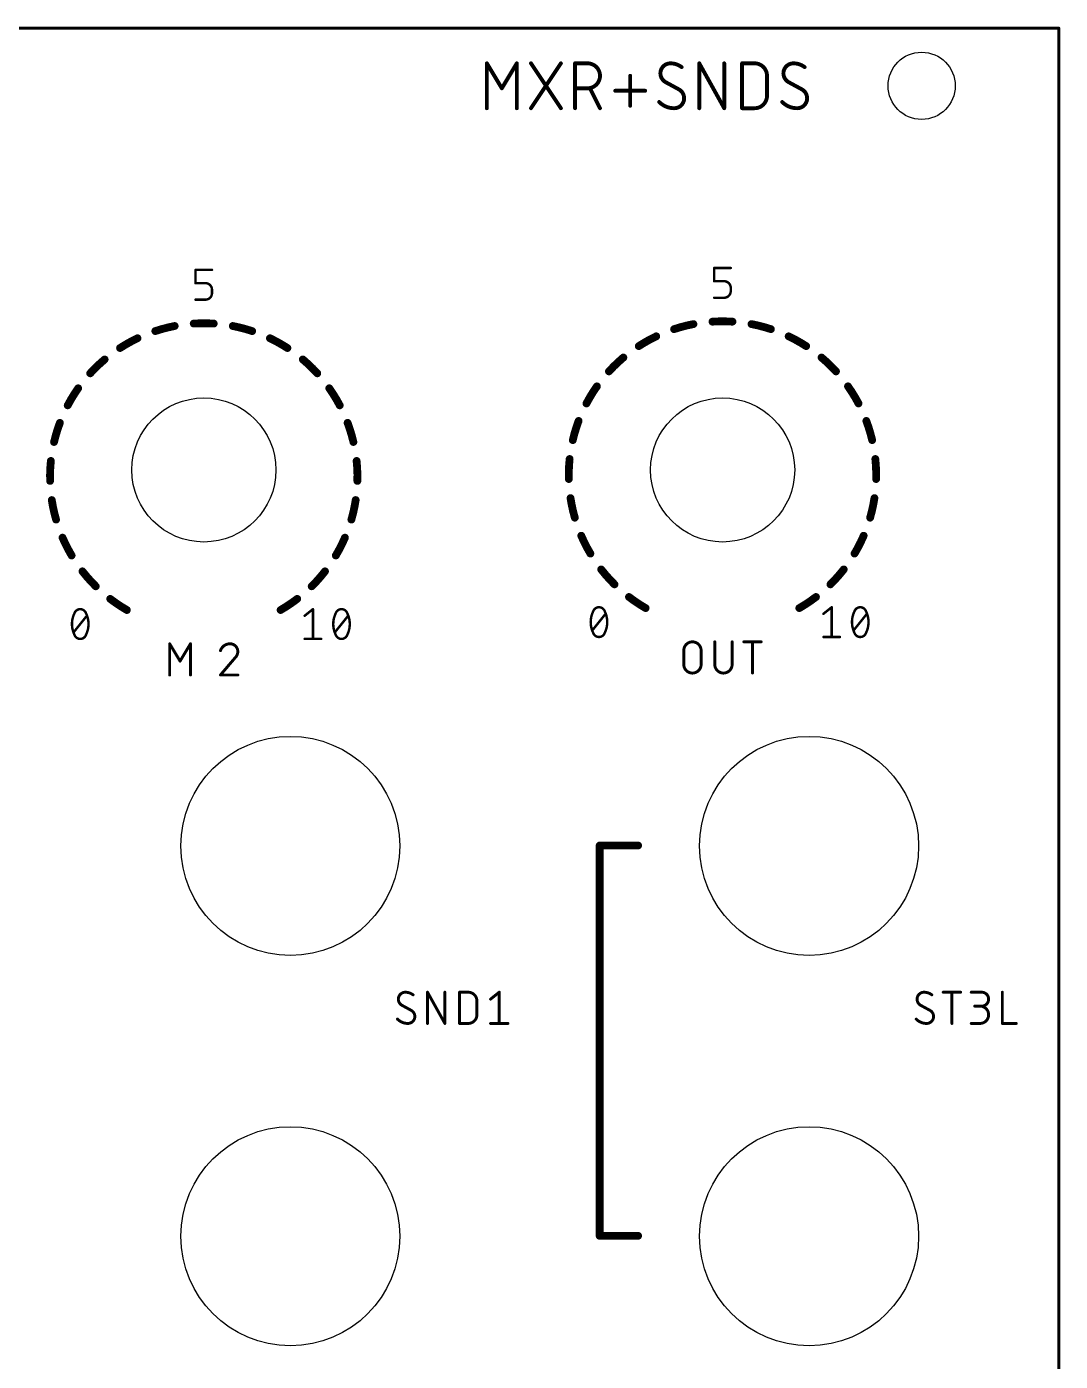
# Model space of a CAD drawing. Extents: x 0 to 101, y 0 to 128.
# Drawn here: x 47.3 to 101.1, y 58.6 to 128.1 of the extents above; entities that cross this region are included whole.
import ezdxf

# ---------------------------------------------------------------- set-up
doc = ezdxf.new("R2010")
doc.units = 0
doc.layers.add('20', color=31, linetype='CONTINUOUS')
doc.layers.add('25', color=253, linetype='CONTINUOUS')

msp = doc.modelspace()

# ---------------------------------------------------------------- linework, layer by layer
at = {"layer": '20', "const_width": 0.1524}
for points in [[(0, 128), (101, 128)], [(101, 128), (101, 0)]]:
    msp.add_lwpolyline(points, dxfattribs=at)
at = {"layer": '20', "const_width": 0.0762}
for points in [[(101.0381, 128, 1), (100.9619, 128)], [(101, 127.9619, 1), (101, 128.0381)]]:
    msp.add_lwpolyline(points, format="xyb", dxfattribs=at)
at = {"layer": '20'}
for centre, radius in [((93.86, 125), 1.75), ((56.5, 105), 3.75), ((83.5, 105), 3.75), ((61, 85.43), 5.7), ((88, 85.43), 5.7), ((61, 65.11), 5.7), ((88, 65.11), 5.7)]:
    msp.add_circle(centre, radius, dxfattribs=at)
at = {"layer": '25'}
for points, const_width in [([(71.2289, 123.8316), (71.2289, 126.1684)], 0.2032), ([(71.2289, 126.1684), (72.0078, 124.8702)], 0.2032), ([(72.0078, 124.8702), (72.7867, 126.1684)], 0.2032), ([(72.7867, 126.1684), (72.7867, 123.8316)], 0.2032), ([(73.5255, 123.8316), (75.0834, 126.1684)], 0.2032), ([(73.5255, 126.1684), (75.0834, 123.8316)], 0.2032), ([(75.8192, 123.8316), (75.8192, 126.1684)], 0.2032), ([(75.8192, 126.1684), (76.4683, 126.1684)], 0.2032), ([(82.2852, 123.8316), (82.2852, 126.1684)], 0.2032), ([(82.2852, 126.1684), (83.5835, 123.8316)], 0.2032), ([(83.5835, 123.8316), (83.5835, 126.1684)], 0.2032), ([(84.5123, 123.8316), (84.5123, 126.1684)], 0.2032), ([(84.5123, 126.1684), (85.1614, 126.1684)], 0.2032), ([(78.689, 123.9614), (78.689, 125.5193)], 0.2032), ([(81.2359, 124.8053), (80.5219, 125.1947)], 0.2032), ([(85.8105, 125.5193), (85.8105, 124.4807)], 0.2032), ([(87.6388, 124.8053), (86.9247, 125.1947)], 0.2032), ([(76.4683, 124.8702), (75.8192, 124.8702)], 0.2032), ([(77.1174, 123.8316), (76.5981, 124.8702)], 0.2032), ([(77.9101, 124.7404), (79.4679, 124.7404)], 0.2032), ([(85.1614, 123.8316), (84.5123, 123.8316)], 0.2032), ([(56.0616, 114.7261), (56.0616, 115.4147)], 0.127), ([(56.0616, 115.4147), (56.9224, 115.4147)], 0.127), ([(83.0616, 114.8261), (83.0616, 115.5147)], 0.127), ([(83.0616, 115.5147), (83.9224, 115.5147)], 0.127), ([(56.5781, 114.7261), (56.0616, 114.7261)], 0.127), ([(83.5781, 114.8261), (83.0616, 114.8261)], 0.127), ([(56.9224, 114.2096), (56.9224, 114.3818)], 0.127), ([(83.0616, 113.9653), (83.5781, 113.9653)], 0.127), ([(83.9224, 114.3096), (83.9224, 114.4818)], 0.127), ([(56.0616, 113.8653), (56.5781, 113.8653)], 0.127), ([(49.7197, 96.5496), (50.4083, 97.4104)], 0.127), ([(61.7463, 97.4104), (62.1767, 97.7547)], 0.127), ([(62.1767, 97.7547), (62.1767, 96.2053)], 0.127), ([(63.319, 96.5496), (64.0076, 97.4104)], 0.127), ([(76.7197, 96.6496), (77.4083, 97.5104)], 0.127), ([(88.7463, 97.5104), (89.1767, 97.8547)], 0.127), ([(89.1767, 97.8547), (89.1767, 96.3053)], 0.127), ([(90.319, 96.6496), (91.0076, 97.5104)], 0.127), ([(54.7187, 94.3272), (54.7187, 95.9528)], 0.1524), ([(54.7187, 95.9528), (55.2606, 95.0497)], 0.1524), ([(55.2606, 95.0497), (55.8025, 95.9528)], 0.1524), ([(55.8025, 95.9528), (55.8025, 94.3272)], 0.1524), ([(61.7463, 96.2053), (62.6071, 96.2053)], 0.127), ([(83.0926, 96.0528), (83.0926, 94.8788)], 0.1524), ([(83.9957, 94.8788), (83.9957, 96.0528)], 0.1524), ([(84.6036, 96.0528), (85.5067, 96.0528)], 0.1524), ([(85.0551, 94.4272), (85.0551, 96.0528)], 0.1524), ([(88.7463, 96.3053), (89.6071, 96.3053)], 0.127), ([(58.1298, 95.2303), (57.3621, 94.3272)], 0.1524), ([(81.4773, 94.8788), (81.4773, 95.6012)], 0.1524), ([(82.3804, 95.6012), (82.3804, 94.8788)], 0.1524), ([(57.3621, 94.3272), (58.2653, 94.3272)], 0.1524), ([(79.1, 85.45), (77.1, 85.45)], 0.4064), ([(77.1, 85.45), (77.1, 65.13)], 0.4064), ([(68.1393, 76.1872), (68.1393, 77.8128)], 0.1524), ([(68.1393, 77.8128), (69.0424, 76.1872)], 0.1524), ([(69.0424, 76.1872), (69.0424, 77.8128)], 0.1524), ([(69.8067, 76.1872), (69.8067, 77.8128)], 0.1524), ([(69.8067, 77.8128), (70.2582, 77.8128)], 0.1524), ([(71.4219, 77.4516), (71.8734, 77.8128)], 0.1524), ([(71.8734, 77.8128), (71.8734, 76.1872)], 0.1524), ([(94.983, 77.8128), (95.8861, 77.8128)], 0.1524), ([(95.4346, 76.1872), (95.4346, 77.8128)], 0.1524), ([(96.4419, 77.8128), (96.9838, 77.8128)], 0.1524), ([(98.0601, 77.8128), (98.0601, 76.1872)], 0.1524), ([(67.2987, 76.8645), (66.802, 77.1355)], 0.1524), ([(70.7098, 77.3612), (70.7098, 76.6388)], 0.1524), ([(94.2987, 76.8645), (93.802, 77.1355)], 0.1524), ([(96.9838, 77.0903), (96.6226, 77.0903)], 0.1524), ([(70.2582, 76.1872), (69.8067, 76.1872)], 0.1524), ([(71.4219, 76.1872), (72.325, 76.1872)], 0.1524), ([(96.4419, 76.1872), (96.8935, 76.1872)], 0.1524), ([(98.0601, 76.1872), (98.7826, 76.1872)], 0.1524), ([(77.1, 65.13), (79.1, 65.13)], 0.4064)]:
    msp.add_lwpolyline(points, dxfattribs=dict(at, const_width=const_width))
for points, const_width in [([(71.2797, 126.1684, 1), (71.1781, 126.1684)], 0.1016), ([(71.2724, 126.1945, 1), (71.1853, 126.1423)], 0.1016), ([(72.8375, 126.1684, 1), (72.7359, 126.1684)], 0.1016), ([(72.8303, 126.1423, 1), (72.7432, 126.1945)], 0.1016), ([(73.5678, 126.1966, 1), (73.4833, 126.1402)], 0.1016), ([(75.1257, 126.1402, 1), (75.0411, 126.1966)], 0.1016), ([(75.87, 126.1684, 1), (75.7684, 126.1684)], 0.1016), ([(75.8192, 126.2192, 1), (75.8192, 126.1176)], 0.1016), ([(76.4683, 124.8702, 1), (76.4683, 126.1684)], 0.2032), ([(76.4683, 126.2192, 1), (76.4683, 126.1176)], 0.1016), ([(76.4683, 126.1176, 1), (76.4683, 126.2192)], 0.1016), ([(80.7816, 126.1684, 0.4142), (80.2623, 125.6491)], 0.2032), ([(81.3658, 125.9737, 0.1623), (80.7816, 126.1684)], 0.2032), ([(80.7816, 126.2192, 1), (80.7816, 126.1176)], 0.1016), ([(80.7816, 126.1176, 1), (80.7816, 126.2192)], 0.1016), ([(81.3353, 125.933, 1), (81.3962, 126.0143)], 0.1016), ([(82.336, 126.1684, 1), (82.2344, 126.1684)], 0.1016), ([(82.3296, 126.1931, 1), (82.2408, 126.1437)], 0.1016), ([(83.6343, 126.1684, 1), (83.5327, 126.1684)], 0.1016), ([(84.5631, 126.1684, 1), (84.4615, 126.1684)], 0.1016), ([(84.5123, 126.2192, 1), (84.5123, 126.1176)], 0.1016), ([(85.8105, 125.5193, 0.4142), (85.1614, 126.1684)], 0.2032), ([(85.1614, 126.2192, 1), (85.1614, 126.1176)], 0.1016), ([(85.1614, 126.1176, 1), (85.1614, 126.2192)], 0.1016), ([(87.1844, 126.1684, 0.4142), (86.6651, 125.6491)], 0.2032), ([(87.7686, 125.9737, 0.1623), (87.1844, 126.1684)], 0.2032), ([(87.1844, 126.2192, 1), (87.1844, 126.1176)], 0.1016), ([(87.1844, 126.1176, 1), (87.1844, 126.2192)], 0.1016), ([(87.7381, 125.933, 1), (87.7991, 126.0143)], 0.1016), ([(78.7398, 125.5193, 1), (78.6382, 125.5193)], 0.1016), ([(80.2623, 125.6491, 0.2656), (80.5219, 125.1947)], 0.2032), ([(80.3131, 125.6491, 1), (80.2115, 125.6491)], 0.1016), ([(80.2115, 125.6491, 1), (80.3131, 125.6491)], 0.1016), ([(80.5462, 125.2393, 1), (80.4976, 125.1501)], 0.1016), ([(80.4961, 125.151, 1), (80.5477, 125.2385)], 0.1016), ([(85.8613, 125.5193, 1), (85.7597, 125.5193)], 0.1016), ([(85.7597, 125.5193, 1), (85.8613, 125.5193)], 0.1016), ([(86.6651, 125.6491, 0.2656), (86.9247, 125.1947)], 0.2032), ([(86.7159, 125.6491, 1), (86.6143, 125.6491)], 0.1016), ([(86.6143, 125.6491, 1), (86.7159, 125.6491)], 0.1016), ([(86.9491, 125.2393, 1), (86.9004, 125.1501)], 0.1016), ([(86.8989, 125.151, 1), (86.9505, 125.2385)], 0.1016), ([(71.9642, 124.8963, 1), (72.0514, 124.844)], 0.1016), ([(71.9642, 124.844, 1), (72.0514, 124.8963)], 0.1016), ([(75.8192, 124.921, 1), (75.8192, 124.8194)], 0.1016), ([(76.4683, 124.921, 1), (76.4683, 124.8194)], 0.1016), ([(76.4683, 124.8194, 1), (76.4683, 124.921)], 0.1016), ([(76.6436, 124.8929, 1), (76.5527, 124.8475)], 0.1016), ([(77.9101, 124.7912, 1), (77.9101, 124.6896)], 0.1016), ([(79.4679, 124.6896, 1), (79.4679, 124.7912)], 0.1016), ([(80.9763, 123.8316, 0.4142), (81.4956, 124.3509)], 0.2032), ([(81.4956, 124.3509, 0.2656), (81.2359, 124.8053)], 0.2032), ([(81.2617, 124.849, 1), (81.2101, 124.7615)], 0.1016), ([(81.2116, 124.7607, 1), (81.2603, 124.8499)], 0.1016), ([(81.5464, 124.3509, 1), (81.4448, 124.3509)], 0.1016), ([(81.4448, 124.3509, 1), (81.5464, 124.3509)], 0.1016), ([(85.1614, 123.8316, 0.4142), (85.8105, 124.4807)], 0.2032), ([(85.8613, 124.4807, 1), (85.7597, 124.4807)], 0.1016), ([(85.7597, 124.4807, 1), (85.8613, 124.4807)], 0.1016), ([(87.3791, 123.8316, 0.4142), (87.8984, 124.3509)], 0.2032), ([(87.8984, 124.3509, 0.2656), (87.6388, 124.8053)], 0.2032), ([(87.6645, 124.849, 1), (87.613, 124.7615)], 0.1016), ([(87.6144, 124.7607, 1), (87.6631, 124.8499)], 0.1016), ([(87.9492, 124.3509, 1), (87.8476, 124.3509)], 0.1016), ([(87.8476, 124.3509, 1), (87.9492, 124.3509)], 0.1016), ([(71.1781, 123.8316, 1), (71.2797, 123.8316)], 0.1016), ([(72.7359, 123.8316, 1), (72.8375, 123.8316)], 0.1016), ([(73.4833, 123.8598, 1), (73.5678, 123.8034)], 0.1016), ([(75.0411, 123.8034, 1), (75.1257, 123.8598)], 0.1016), ([(75.7684, 123.8316, 1), (75.87, 123.8316)], 0.1016), ([(77.072, 123.8089, 1), (77.1629, 123.8543)], 0.1016), ([(78.6382, 123.9614, 1), (78.7398, 123.9614)], 0.1016), ([(80.1974, 124.1562, 0.2), (80.9763, 123.8316)], 0.2032), ([(80.2334, 124.1919, 1), (80.1613, 124.1204)], 0.1016), ([(80.9763, 123.8824, 1), (80.9763, 123.7808)], 0.1016), ([(80.9763, 123.7808, 1), (80.9763, 123.8824)], 0.1016), ([(82.2344, 123.8316, 1), (82.336, 123.8316)], 0.1016), ([(83.5327, 123.8316, 1), (83.6343, 123.8316)], 0.1016), ([(83.5391, 123.8069, 1), (83.6279, 123.8563)], 0.1016), ([(84.5123, 123.8824, 1), (84.5123, 123.7808)], 0.1016), ([(84.4615, 123.8316, 1), (84.5631, 123.8316)], 0.1016), ([(85.1614, 123.8824, 1), (85.1614, 123.7808)], 0.1016), ([(85.1614, 123.7808, 1), (85.1614, 123.8824)], 0.1016), ([(86.6002, 124.1562, 0.2), (87.3791, 123.8316)], 0.2032), ([(86.6362, 124.1919, 1), (86.5641, 124.1204)], 0.1016), ([(87.3791, 123.8824, 1), (87.3791, 123.7808)], 0.1016), ([(87.3791, 123.7808, 1), (87.3791, 123.8824)], 0.1016), ([(56.0616, 115.4465, 1), (56.0616, 115.383)], 0.0635), ([(56.0934, 115.4147, 1), (56.0299, 115.4147)], 0.0635), ([(56.9224, 115.383, 1), (56.9224, 115.4465)], 0.0635), ([(83.0934, 115.5147, 1), (83.0299, 115.5147)], 0.0635), ([(83.0616, 115.5465, 1), (83.0616, 115.483)], 0.0635), ([(83.9224, 115.483, 1), (83.9224, 115.5465)], 0.0635), ([(56.0616, 114.7578, 1), (56.0616, 114.6943)], 0.0635), ([(56.0299, 114.7261, 1), (56.0934, 114.7261)], 0.0635), ([(56.9224, 114.3818, 0.4142), (56.5781, 114.7261)], 0.127), ([(56.5781, 114.7578, 1), (56.5781, 114.6943)], 0.0635), ([(56.5781, 114.6943, 1), (56.5781, 114.7578)], 0.0635), ([(83.0616, 114.8578, 1), (83.0616, 114.7943)], 0.0635), ([(83.0299, 114.8261, 1), (83.0934, 114.8261)], 0.0635), ([(83.9224, 114.4818, 0.4142), (83.5781, 114.8261)], 0.127), ([(83.5781, 114.8578, 1), (83.5781, 114.7943)], 0.0635), ([(83.5781, 114.7943, 1), (83.5781, 114.8578)], 0.0635), ([(56.5781, 113.8653, 0.4142), (56.9224, 114.2096)], 0.127), ([(56.9541, 114.3818, 1), (56.8906, 114.3818)], 0.0635), ([(56.8906, 114.3818, 1), (56.9541, 114.3818)], 0.0635), ([(56.9541, 114.2096, 1), (56.8906, 114.2096)], 0.0635), ([(56.8906, 114.2096, 1), (56.9541, 114.2096)], 0.0635), ([(83.0616, 113.9971, 1), (83.0616, 113.9335)], 0.0635), ([(83.5781, 113.9971, 1), (83.5781, 113.9335)], 0.0635), ([(83.5781, 113.9653, 0.4142), (83.9224, 114.3096)], 0.127), ([(83.5781, 113.9335, 1), (83.5781, 113.9971)], 0.0635), ([(83.9541, 114.4818, 1), (83.8906, 114.4818)], 0.0635), ([(83.8906, 114.4818, 1), (83.9541, 114.4818)], 0.0635), ([(83.9541, 114.3096, 1), (83.8906, 114.3096)], 0.0635), ([(83.8906, 114.3096, 1), (83.9541, 114.3096)], 0.0635), ([(56.0616, 113.8971, 1), (56.0616, 113.8336)], 0.0635), ([(56.5781, 113.8971, 1), (56.5781, 113.8336)], 0.0635), ([(56.5781, 113.8336, 1), (56.5781, 113.8971)], 0.0635), ([(54.98, 112.494, 0.0326), (53.9722, 112.231)], 0.4064), ([(54.9992, 112.3943, 1), (54.9608, 112.5938)], 0.2032), ([(57.0128, 112.6212, 0.0326), (55.9712, 112.6212)], 0.4064), ([(55.9646, 112.7226, 1), (55.9778, 112.5198)], 0.2032), ([(57.0062, 112.5198, 1), (57.0194, 112.7226)], 0.2032), ([(59.0118, 112.231, 0.0326), (58.004, 112.494)], 0.4064), ([(58.0232, 112.5938, 1), (57.9848, 112.3943)], 0.2032), ([(81.98, 112.594, 0.0326), (80.9722, 112.331)], 0.4064), ([(81.9992, 112.4943, 1), (81.9608, 112.6938)], 0.2032), ([(84.0128, 112.7212, 0.0326), (82.9712, 112.7212)], 0.4064), ([(82.9646, 112.8226, 1), (82.9778, 112.6198)], 0.2032), ([(84.0062, 112.6198, 1), (84.0194, 112.8226)], 0.2032), ([(86.0118, 112.331, 0.0326), (85.004, 112.594)], 0.4064), ([(85.0232, 112.6938, 1), (84.9848, 112.4943)], 0.2032), ([(53.0453, 111.8576, 0.0326), (52.1365, 111.3486)], 0.4064), ([(53.089, 111.7659, 1), (53.0015, 111.9493)], 0.2032), ([(53.9402, 112.3274, 1), (54.0042, 112.1346)], 0.2032), ([(58.9798, 112.1346, 1), (59.0438, 112.3274)], 0.2032), ([(59.9825, 111.9493, 1), (59.895, 111.7659)], 0.2032), ([(60.8475, 111.3486, 0.0326), (59.9388, 111.8576)], 0.4064), ([(80.0453, 111.9576, 0.0326), (79.1365, 111.4486)], 0.4064), ([(80.089, 111.8659, 1), (80.0015, 112.0493)], 0.2032), ([(80.9402, 112.4274, 1), (81.0042, 112.2346)], 0.2032), ([(85.9798, 112.2346, 1), (86.0438, 112.4274)], 0.2032), ([(87.8475, 111.4486, 0.0326), (86.9387, 111.9576)], 0.4064), ([(86.9825, 112.0493, 1), (86.895, 111.8659)], 0.2032), ([(52.0812, 111.4339, 1), (52.1919, 111.2634)], 0.2032), ([(60.7921, 111.2634, 1), (60.9028, 111.4339)], 0.2032), ([(79.0812, 111.5339, 1), (79.1919, 111.3634)], 0.2032), ([(87.7921, 111.3634, 1), (87.9028, 111.5339)], 0.2032), ([(51.3339, 110.7533, 0.0326), (50.5832, 110.0313)], 0.4064), ([(51.3994, 110.6756, 1), (51.2684, 110.8309)], 0.2032), ([(62.4008, 110.0313, 0.0326), (61.6501, 110.7533)], 0.4064), ([(61.7156, 110.8309, 1), (61.5846, 110.6756)], 0.2032), ([(78.3339, 110.8533, 0.0326), (77.5832, 110.1313)], 0.4064), ([(78.3994, 110.7756, 1), (78.2684, 110.9309)], 0.2032), ([(89.4008, 110.1313, 0.0326), (88.6501, 110.8533)], 0.4064), ([(88.7156, 110.9309, 1), (88.5846, 110.7756)], 0.2032), ([(50.5081, 110.0998, 1), (50.6582, 109.9628)], 0.2032), ([(62.3258, 109.9628, 1), (62.4759, 110.0998)], 0.2032), ([(77.5081, 110.1998, 1), (77.6582, 110.0628)], 0.2032), ([(89.3258, 110.0628, 1), (89.4759, 110.1998)], 0.2032), ([(49.9569, 109.2526, 0.0326), (49.4128, 108.3644)], 0.4064), ([(50.0399, 109.194, 1), (49.8739, 109.3112)], 0.2032), ([(63.5712, 108.3644, 0.0326), (63.0271, 109.2526)], 0.4064), ([(63.1101, 109.3112, 1), (62.9441, 109.194)], 0.2032), ([(76.9569, 109.3526, 0.0326), (76.4128, 108.4644)], 0.4064), ([(77.0399, 109.294, 1), (76.8739, 109.4112)], 0.2032), ([(90.5712, 108.4644, 0.0326), (90.0271, 109.3526)], 0.4064), ([(90.1101, 109.4112, 1), (89.9441, 109.294)], 0.2032), ([(49.3229, 108.4117, 1), (49.5027, 108.3171)], 0.2032), ([(63.4813, 108.3171, 1), (63.6611, 108.4117)], 0.2032), ([(76.3229, 108.5117, 1), (76.5027, 108.4171)], 0.2032), ([(90.4813, 108.4171, 1), (90.6611, 108.5117)], 0.2032), ([(76.0035, 107.5528, 0.0326), (75.7013, 106.556)], 0.4064), ([(76.0986, 107.517, 1), (75.9083, 107.5885)], 0.2032), ([(91.2827, 106.556, 0.0326), (90.9805, 107.5528)], 0.4064), ([(91.0757, 107.5885, 1), (90.8854, 107.517)], 0.2032), ([(49.0035, 107.4528, 0.0326), (48.7013, 106.456)], 0.4064), ([(49.0986, 107.417, 1), (48.9083, 107.4885)], 0.2032), ([(64.2827, 106.456, 0.0326), (63.9805, 107.4528)], 0.4064), ([(64.0757, 107.4885, 1), (63.8854, 107.417)], 0.2032), ([(48.6023, 106.4791, 1), (48.8002, 106.4329)], 0.2032), ([(64.1838, 106.4329, 1), (64.3817, 106.4791)], 0.2032), ([(75.6023, 106.5791, 1), (75.8002, 106.5329)], 0.2032), ([(91.1838, 106.5329, 1), (91.3817, 106.5791)], 0.2032), ([(48.5354, 105.4705, 0.0326), (48.4947, 104.4298)], 0.4064), ([(48.6365, 105.4599, 1), (48.4344, 105.4811)], 0.2032), ([(64.5496, 105.4811, 1), (64.3475, 105.4599)], 0.2032), ([(64.4893, 104.4298, 0.0326), (64.4486, 105.4705)], 0.4064), ([(75.5354, 105.5705, 0.0326), (75.4947, 104.5298)], 0.4064), ([(75.6365, 105.5599, 1), (75.4344, 105.5811)], 0.2032), ([(91.5496, 105.5811, 1), (91.3475, 105.5599)], 0.2032), ([(91.4893, 104.5298, 0.0326), (91.4486, 105.5705)], 0.4064), ([(48.3932, 104.4271, 1), (48.5963, 104.4324)], 0.2032), ([(64.3877, 104.4324, 1), (64.5908, 104.4271)], 0.2032), ([(75.3932, 104.5271, 1), (75.5963, 104.5324)], 0.2032), ([(91.3877, 104.5324, 1), (91.5908, 104.5271)], 0.2032), ([(48.5831, 103.4343, 0.0326), (48.8065, 102.417)], 0.4064), ([(48.6835, 103.4496, 1), (48.4827, 103.419)], 0.2032), ([(64.1775, 102.417, 0.0326), (64.4009, 103.4343)], 0.4064), ([(64.5013, 103.419, 1), (64.3005, 103.4496)], 0.2032), ([(75.5831, 103.5343, 0.0326), (75.8065, 102.517)], 0.4064), ([(75.6835, 103.5496, 1), (75.4827, 103.519)], 0.2032), ([(91.1775, 102.517, 0.0326), (91.4009, 103.5343)], 0.4064), ([(91.5013, 103.519, 1), (91.3005, 103.5496)], 0.2032), ([(48.7089, 102.3888, 1), (48.9041, 102.4452)], 0.2032), ([(64.0799, 102.4452, 1), (64.2751, 102.3888)], 0.2032), ([(75.7089, 102.4888, 1), (75.9041, 102.5452)], 0.2032), ([(91.0799, 102.5452, 1), (91.2751, 102.4888)], 0.2032), ([(49.1434, 101.4762, 0.0326), (49.6165, 100.5483)], 0.4064), ([(49.2367, 101.5163, 1), (49.0501, 101.436)], 0.2032), ([(63.3675, 100.5483, 0.0326), (63.8406, 101.4762)], 0.4064), ([(63.9339, 101.436, 1), (63.7473, 101.5163)], 0.2032), ([(76.1434, 101.5762, 0.0326), (76.6165, 100.6483)], 0.4064), ([(76.2367, 101.6163, 1), (76.0501, 101.536)], 0.2032), ([(90.3675, 100.6483, 0.0326), (90.8406, 101.5762)], 0.4064), ([(90.9339, 101.536, 1), (90.7473, 101.6163)], 0.2032), ([(76.5292, 100.5963, 1), (76.7038, 100.7002)], 0.2032), ([(90.2802, 100.7002, 1), (90.4548, 100.5963)], 0.2032), ([(49.5292, 100.4963, 1), (49.7038, 100.6002)], 0.2032), ([(63.2802, 100.6002, 1), (63.4548, 100.4963)], 0.2032), ([(50.1801, 99.723, 0.0326), (50.8721, 98.9446)], 0.4064), ([(50.2602, 99.7854, 1), (50.0999, 99.6606)], 0.2032), ([(62.1119, 98.9446, 0.0326), (62.8039, 99.723)], 0.4064), ([(62.8841, 99.6606, 1), (62.7238, 99.7854)], 0.2032), ([(77.1801, 99.823, 0.0326), (77.8721, 99.0446)], 0.4064), ([(77.2602, 99.8854, 1), (77.0999, 99.7606)], 0.2032), ([(89.1119, 99.0446, 0.0326), (89.8039, 99.823)], 0.4064), ([(89.8841, 99.7606, 1), (89.7238, 99.8854)], 0.2032), ([(50.8007, 98.8723, 1), (50.9435, 99.0169)], 0.2032), ([(62.0405, 99.0169, 1), (62.1833, 98.8723)], 0.2032), ([(77.8007, 98.9723, 1), (77.9435, 99.1169)], 0.2032), ([(89.0405, 99.1169, 1), (89.1833, 98.9723)], 0.2032), ([(51.6258, 98.2884, 0.0326), (52.492, 97.71)], 0.4064), ([(51.6876, 98.369, 1), (51.564, 98.2077)], 0.2032), ([(60.492, 97.71, 0.0326), (61.3582, 98.2884)], 0.4064), ([(61.42, 98.2077, 1), (61.2964, 98.369)], 0.2032), ([(78.6258, 98.3884, 0.0326), (79.492, 97.81)], 0.4064), ([(78.6876, 98.469, 1), (78.564, 98.3077)], 0.2032), ([(79.4412, 97.722, 1), (79.5428, 97.898)], 0.2032), ([(87.492, 97.81, 0.0326), (88.3582, 98.3884)], 0.4064), ([(87.4412, 97.898, 1), (87.5428, 97.722)], 0.2032), ([(88.42, 98.3077, 1), (88.2964, 98.469)], 0.2032), ([(49.7627, 97.5395, 0.1139), (49.6336, 96.98)], 0.127), ([(50.064, 97.7547, 0.3205), (49.7627, 97.5395)], 0.127), ([(49.7327, 97.5498, 1), (49.7928, 97.5292)], 0.0635), ([(49.7913, 97.5256, 1), (49.7342, 97.5534)], 0.0635), ([(50.3653, 97.5395, 0.3205), (50.064, 97.7547)], 0.127), ([(50.064, 97.7864, 1), (50.064, 97.723)], 0.0635), ([(50.064, 97.723, 1), (50.064, 97.7864)], 0.0635), ([(50.3938, 97.5534, 1), (50.3367, 97.5256)], 0.0635), ([(50.4944, 96.98, 0.1139), (50.3653, 97.5395)], 0.127), ([(50.3352, 97.5292, 1), (50.3953, 97.5498)], 0.0635), ([(50.4331, 97.3906, 1), (50.3835, 97.4302)], 0.0635), ([(52.4412, 97.622, 1), (52.5428, 97.798)], 0.2032), ([(60.4412, 97.798, 1), (60.5428, 97.622)], 0.2032), ([(61.7265, 97.4352, 1), (61.7662, 97.3856)], 0.0635), ([(62.2085, 97.7547, 1), (62.145, 97.7547)], 0.0635), ([(62.1965, 97.7299, 1), (62.1569, 97.7795)], 0.0635), ([(63.362, 97.5395, 0.1139), (63.2329, 96.98)], 0.127), ([(63.6633, 97.7547, 0.3205), (63.362, 97.5395)], 0.127), ([(63.332, 97.5498, 1), (63.392, 97.5292)], 0.0635), ([(63.3906, 97.5256, 1), (63.3335, 97.5534)], 0.0635), ([(63.9646, 97.5395, 0.3205), (63.6633, 97.7547)], 0.127), ([(63.6633, 97.7864, 1), (63.6633, 97.723)], 0.0635), ([(63.6633, 97.723, 1), (63.6633, 97.7864)], 0.0635), ([(63.9931, 97.5534, 1), (63.936, 97.5256)], 0.0635), ([(64.0937, 96.98, 0.1139), (63.9646, 97.5395)], 0.127), ([(63.9345, 97.5292, 1), (63.9946, 97.5498)], 0.0635), ([(64.0324, 97.3906, 1), (63.9828, 97.4302)], 0.0635), ([(76.7627, 97.6395, 0.1139), (76.6336, 97.08)], 0.127), ([(77.064, 97.8547, 0.3205), (76.7627, 97.6395)], 0.127), ([(76.7327, 97.6498, 1), (76.7928, 97.6292)], 0.0635), ([(76.7913, 97.6256, 1), (76.7342, 97.6534)], 0.0635), ([(77.3653, 97.6395, 0.3205), (77.064, 97.8547)], 0.127), ([(77.064, 97.8864, 1), (77.064, 97.823)], 0.0635), ([(77.064, 97.823, 1), (77.064, 97.8864)], 0.0635), ([(77.3938, 97.6534, 1), (77.3367, 97.6256)], 0.0635), ([(77.4944, 97.08, 0.1139), (77.3653, 97.6395)], 0.127), ([(77.3352, 97.6292, 1), (77.3953, 97.6498)], 0.0635), ([(77.4331, 97.4906, 1), (77.3835, 97.5302)], 0.0635), ([(88.7265, 97.5352, 1), (88.7662, 97.4856)], 0.0635), ([(89.2085, 97.8547, 1), (89.145, 97.8547)], 0.0635), ([(89.1965, 97.8299, 1), (89.1569, 97.8795)], 0.0635), ([(90.362, 97.6395, 0.1139), (90.2329, 97.08)], 0.127), ([(90.6633, 97.8547, 0.3205), (90.362, 97.6395)], 0.127), ([(90.332, 97.6498, 1), (90.392, 97.6292)], 0.0635), ([(90.3906, 97.6256, 1), (90.3335, 97.6534)], 0.0635), ([(90.9646, 97.6395, 0.3205), (90.6633, 97.8547)], 0.127), ([(90.6633, 97.8864, 1), (90.6633, 97.823)], 0.0635), ([(90.6633, 97.823, 1), (90.6633, 97.8864)], 0.0635), ([(90.9931, 97.6534, 1), (90.936, 97.6256)], 0.0635), ([(91.0937, 97.08, 0.1139), (90.9646, 97.6395)], 0.127), ([(90.9345, 97.6292, 1), (90.9946, 97.6498)], 0.0635), ([(91.0324, 97.4906, 1), (90.9828, 97.5302)], 0.0635), ([(49.6336, 96.98, 0.1139), (49.7627, 96.4205)], 0.127), ([(49.6654, 96.98, 1), (49.6019, 96.98)], 0.0635), ([(49.6019, 96.98, 1), (49.6654, 96.98)], 0.0635), ([(49.6949, 96.5694, 1), (49.7445, 96.5298)], 0.0635), ([(50.3653, 96.4205, 0.1139), (50.4944, 96.98)], 0.127), ([(50.5261, 96.98, 1), (50.4626, 96.98)], 0.0635), ([(50.4626, 96.98, 1), (50.5261, 96.98)], 0.0635), ([(63.2647, 96.98, 1), (63.2011, 96.98)], 0.0635), ([(63.2329, 96.98, 0.1139), (63.362, 96.4205)], 0.127), ([(63.2012, 96.98, 1), (63.2646, 96.98)], 0.0635), ([(63.2942, 96.5694, 1), (63.3438, 96.5298)], 0.0635), ([(63.9646, 96.4205, 0.1139), (64.0937, 96.98)], 0.127), ([(64.1254, 96.98, 1), (64.0619, 96.98)], 0.0635), ([(64.0619, 96.98, 1), (64.1254, 96.98)], 0.0635), ([(76.6336, 97.08, 0.1139), (76.7627, 96.5205)], 0.127), ([(76.6654, 97.08, 1), (76.6019, 97.08)], 0.0635), ([(76.6019, 97.08, 1), (76.6654, 97.08)], 0.0635), ([(76.6949, 96.6694, 1), (76.7445, 96.6298)], 0.0635), ([(76.7627, 96.5205, 0.3205), (77.064, 96.3053)], 0.127), ([(76.7928, 96.5308, 1), (76.7327, 96.5102)], 0.0635), ([(77.064, 96.3053, 0.3205), (77.3653, 96.5205)], 0.127), ([(77.3653, 96.5205, 0.1139), (77.4944, 97.08)], 0.127), ([(77.3953, 96.5102, 1), (77.3352, 96.5308)], 0.0635), ([(77.5261, 97.08, 1), (77.4626, 97.08)], 0.0635), ([(77.4626, 97.08, 1), (77.5261, 97.08)], 0.0635), ([(90.2647, 97.08, 1), (90.2011, 97.08)], 0.0635), ([(90.2329, 97.08, 0.1139), (90.362, 96.5205)], 0.127), ([(90.2012, 97.08, 1), (90.2646, 97.08)], 0.0635), ([(90.2942, 96.6694, 1), (90.3438, 96.6298)], 0.0635), ([(90.362, 96.5205, 0.3205), (90.6633, 96.3053)], 0.127), ([(90.392, 96.5308, 1), (90.332, 96.5102)], 0.0635), ([(90.6633, 96.3053, 0.3205), (90.9646, 96.5205)], 0.127), ([(90.9646, 96.5205, 0.1139), (91.0937, 97.08)], 0.127), ([(90.9946, 96.5102, 1), (90.9345, 96.5308)], 0.0635), ([(91.1254, 97.08, 1), (91.0619, 97.08)], 0.0635), ([(91.0619, 97.08, 1), (91.1254, 97.08)], 0.0635), ([(49.7627, 96.4205, 0.3205), (50.064, 96.2053)], 0.127), ([(49.7928, 96.4308, 1), (49.7327, 96.4102)], 0.0635), ([(49.7342, 96.4066, 1), (49.7913, 96.4344)], 0.0635), ([(50.064, 96.2053, 0.3205), (50.3653, 96.4205)], 0.127), ([(50.064, 96.2371, 1), (50.064, 96.1736)], 0.0635), ([(50.064, 96.1736, 1), (50.064, 96.2371)], 0.0635), ([(50.3367, 96.4344, 1), (50.3938, 96.4066)], 0.0635), ([(50.3953, 96.4102, 1), (50.3352, 96.4308)], 0.0635), ([(54.7568, 95.9528, 1), (54.6806, 95.9528)], 0.0762), ([(54.7514, 95.9724, 1), (54.6861, 95.9332)], 0.0762), ([(55.8406, 95.9528, 1), (55.7644, 95.9528)], 0.0762), ([(55.8351, 95.9332, 1), (55.7698, 95.9724)], 0.0762), ([(57.8589, 95.9528, 0.3252), (57.3621, 95.5916)], 0.1524), ([(58.2653, 95.5464, 0.4142), (57.8589, 95.9528)], 0.1524), ([(57.8589, 95.9909, 1), (57.8589, 95.9147)], 0.0762), ([(57.8589, 95.9147, 1), (57.8589, 95.9909)], 0.0762), ([(61.7463, 96.2371, 1), (61.7463, 96.1736)], 0.0635), ([(62.145, 96.2053, 1), (62.2085, 96.2053)], 0.0635), ([(62.6071, 96.1736, 1), (62.6071, 96.2371)], 0.0635), ([(63.362, 96.4205, 0.3205), (63.6633, 96.2053)], 0.127), ([(63.392, 96.4308, 1), (63.332, 96.4102)], 0.0635), ([(63.3335, 96.4066, 1), (63.3906, 96.4344)], 0.0635), ([(63.6633, 96.2053, 0.3205), (63.9646, 96.4205)], 0.127), ([(63.6633, 96.2371, 1), (63.6633, 96.1736)], 0.0635), ([(63.6633, 96.1736, 1), (63.6633, 96.2371)], 0.0635), ([(63.936, 96.4344, 1), (63.9931, 96.4066)], 0.0635), ([(63.9946, 96.4102, 1), (63.9345, 96.4308)], 0.0635), ([(76.7342, 96.5066, 1), (76.7913, 96.5344)], 0.0635), ([(77.064, 96.3371, 1), (77.064, 96.2736)], 0.0635), ([(77.064, 96.2736, 1), (77.064, 96.3371)], 0.0635), ([(77.3367, 96.5344, 1), (77.3938, 96.5066)], 0.0635), ([(82.3804, 95.6012, 1), (81.4773, 95.6012)], 0.1524), ([(83.1307, 96.0528, 1), (83.0545, 96.0528)], 0.0762), ([(84.0338, 96.0528, 1), (83.9576, 96.0528)], 0.0762), ([(84.6036, 96.0909, 1), (84.6036, 96.0147)], 0.0762), ([(85.0932, 96.0528, 1), (85.017, 96.0528)], 0.0762), ([(85.5067, 96.0147, 1), (85.5067, 96.0909)], 0.0762), ([(88.7463, 96.3371, 1), (88.7463, 96.2736)], 0.0635), ([(89.145, 96.3053, 1), (89.2085, 96.3053)], 0.0635), ([(89.6071, 96.2736, 1), (89.6071, 96.3371)], 0.0635), ([(90.3335, 96.5066, 1), (90.3906, 96.5344)], 0.0635), ([(90.6633, 96.3371, 1), (90.6633, 96.2736)], 0.0635), ([(90.6633, 96.2736, 1), (90.6633, 96.3371)], 0.0635), ([(90.936, 96.5344, 1), (90.9931, 96.5066)], 0.0635), ([(57.3259, 95.6033, 1), (57.3984, 95.5798)], 0.0762), ([(58.1298, 95.2303, 0.2053), (58.2653, 95.5464)], 0.1524), ([(58.1035, 95.2579, 1), (58.1561, 95.2027)], 0.0762), ([(58.1588, 95.2056, 1), (58.1008, 95.255)], 0.0762), ([(58.3034, 95.5464, 1), (58.2272, 95.5464)], 0.0762), ([(58.2272, 95.5464, 1), (58.3034, 95.5464)], 0.0762), ([(81.5154, 95.6012, 1), (81.4392, 95.6012)], 0.0762), ([(81.4392, 95.6012, 1), (81.5154, 95.6012)], 0.0762), ([(82.4185, 95.6012, 1), (82.3423, 95.6012)], 0.0762), ([(82.3423, 95.6012, 1), (82.4185, 95.6012)], 0.0762), ([(55.2279, 95.0693, 1), (55.2933, 95.0301)], 0.0762), ([(55.2279, 95.0301, 1), (55.2933, 95.0693)], 0.0762), ([(81.4773, 94.8788, 1), (82.3804, 94.8788)], 0.1524), ([(81.5154, 94.8788, 1), (81.4392, 94.8788)], 0.0762), ([(81.4392, 94.8788, 1), (81.5154, 94.8788)], 0.0762), ([(82.4185, 94.8788, 1), (82.3423, 94.8788)], 0.0762), ([(82.3423, 94.8788, 1), (82.4185, 94.8788)], 0.0762), ([(83.0926, 94.8788, 1), (83.9957, 94.8788)], 0.1524), ([(83.1307, 94.8788, 1), (83.0545, 94.8788)], 0.0762), ([(83.0545, 94.8788, 1), (83.1307, 94.8788)], 0.0762), ([(84.0338, 94.8788, 1), (83.9576, 94.8788)], 0.0762), ([(83.9576, 94.8788, 1), (84.0338, 94.8788)], 0.0762), ([(54.6806, 94.3272, 1), (54.7568, 94.3272)], 0.0762), ([(55.7644, 94.3272, 1), (55.8406, 94.3272)], 0.0762), ([(57.3621, 94.3653, 1), (57.3621, 94.2891)], 0.0762), ([(57.3331, 94.3519, 1), (57.3912, 94.3025)], 0.0762), ([(58.2653, 94.2891, 1), (58.2653, 94.3653)], 0.0762), ([(85.017, 94.4272, 1), (85.0932, 94.4272)], 0.0762), ([(77.1, 85.5516, 1), (77.1, 85.3484)], 0.2032), ([(77.2016, 85.45, 1), (76.9984, 85.45)], 0.2032), ([(79.1, 85.3484, 1), (79.1, 85.5516)], 0.2032), ([(66.9826, 77.8128, 0.4142), (66.6214, 77.4516)], 0.1524), ([(67.389, 77.6773, 0.1623), (66.9826, 77.8128)], 0.1524), ([(66.9826, 77.8509, 1), (66.9826, 77.7747)], 0.0762), ([(66.9826, 77.7747, 1), (66.9826, 77.8509)], 0.0762), ([(68.1774, 77.8128, 1), (68.1012, 77.8128)], 0.0762), ([(68.1726, 77.8313, 1), (68.106, 77.7943)], 0.0762), ([(69.0805, 77.8128, 1), (69.0043, 77.8128)], 0.0762), ([(69.8448, 77.8128, 1), (69.7686, 77.8128)], 0.0762), ([(69.8067, 77.8509, 1), (69.8067, 77.7747)], 0.0762), ([(70.7098, 77.3612, 0.4142), (70.2582, 77.8128)], 0.1524), ([(70.2582, 77.8509, 1), (70.2582, 77.7747)], 0.0762), ([(70.2582, 77.7747, 1), (70.2582, 77.8509)], 0.0762), ([(71.9115, 77.8128, 1), (71.8353, 77.8128)], 0.0762), ([(71.8972, 77.783, 1), (71.8496, 77.8426)], 0.0762), ([(93.9826, 77.8128, 0.4142), (93.6214, 77.4516)], 0.1524), ([(94.389, 77.6773, 0.1623), (93.9826, 77.8128)], 0.1524), ([(93.9826, 77.8509, 1), (93.9826, 77.7747)], 0.0762), ([(93.9826, 77.7747, 1), (93.9826, 77.8509)], 0.0762), ([(94.983, 77.8509, 1), (94.983, 77.7747)], 0.0762), ([(95.4727, 77.8128, 1), (95.3965, 77.8128)], 0.0762), ([(95.8861, 77.7747, 1), (95.8861, 77.8509)], 0.0762), ([(96.4419, 77.8509, 1), (96.4419, 77.7747)], 0.0762), ([(96.9838, 77.0903, 1), (96.9838, 77.8128)], 0.1524), ([(96.9838, 77.8509, 1), (96.9838, 77.7747)], 0.0762), ([(96.9838, 77.7747, 1), (96.9838, 77.8509)], 0.0762), ([(98.0982, 77.8128, 1), (98.022, 77.8128)], 0.0762), ([(66.6214, 77.4516, 0.2656), (66.802, 77.1355)], 0.1524), ([(66.6595, 77.4516, 1), (66.5833, 77.4516)], 0.0762), ([(66.5833, 77.4516, 1), (66.6595, 77.4516)], 0.0762), ([(66.8202, 77.1689, 1), (66.7837, 77.102)], 0.0762), ([(66.7826, 77.1026, 1), (66.8213, 77.1683)], 0.0762), ([(67.3661, 77.6469, 1), (67.4119, 77.7078)], 0.0762), ([(70.7479, 77.3612, 1), (70.6717, 77.3612)], 0.0762), ([(70.6717, 77.3612, 1), (70.7479, 77.3612)], 0.0762), ([(71.3981, 77.4813, 1), (71.4457, 77.4218)], 0.0762), ([(93.6214, 77.4516, 0.2656), (93.802, 77.1355)], 0.1524), ([(93.6595, 77.4516, 1), (93.5833, 77.4516)], 0.0762), ([(93.5833, 77.4516, 1), (93.6595, 77.4516)], 0.0762), ([(93.8202, 77.1689, 1), (93.7837, 77.102)], 0.0762), ([(93.7826, 77.1026, 1), (93.8213, 77.1683)], 0.0762), ([(94.3661, 77.6469, 1), (94.4119, 77.7078)], 0.0762), ([(96.6226, 77.1284, 1), (96.6226, 77.0522)], 0.0762), ([(96.8935, 76.1872, 1), (96.8935, 77.0903)], 0.1524), ([(96.8935, 77.1284, 1), (96.8935, 77.0522)], 0.0762), ([(96.9838, 77.1284, 1), (96.9838, 77.0522)], 0.0762), ([(96.9838, 77.0522, 1), (96.9838, 77.1284)], 0.0762), ([(66.5762, 76.413, 0.2), (67.1181, 76.1872)], 0.1524), ([(66.6033, 76.4398, 1), (66.5491, 76.3861)], 0.0762), ([(67.1181, 76.1872, 0.4142), (67.4793, 76.5484)], 0.1524), ([(67.318, 76.8974, 1), (67.2793, 76.8317)], 0.0762), ([(67.4793, 76.5484, 0.2656), (67.2987, 76.8645)], 0.1524), ([(67.2804, 76.8311, 1), (67.3169, 76.898)], 0.0762), ([(67.5174, 76.5484, 1), (67.4412, 76.5484)], 0.0762), ([(67.4412, 76.5484, 1), (67.5174, 76.5484)], 0.0762), ([(70.2582, 76.1872, 0.4142), (70.7098, 76.6388)], 0.1524), ([(70.7479, 76.6388, 1), (70.6717, 76.6388)], 0.0762), ([(70.6717, 76.6388, 1), (70.7479, 76.6388)], 0.0762), ([(93.5762, 76.413, 0.2), (94.1181, 76.1872)], 0.1524), ([(93.6033, 76.4398, 1), (93.5491, 76.3861)], 0.0762), ([(94.1181, 76.1872, 0.4142), (94.4793, 76.5484)], 0.1524), ([(94.318, 76.8974, 1), (94.2793, 76.8317)], 0.0762), ([(94.4793, 76.5484, 0.2656), (94.2987, 76.8645)], 0.1524), ([(94.2804, 76.8311, 1), (94.3169, 76.898)], 0.0762), ([(94.5174, 76.5484, 1), (94.4412, 76.5484)], 0.0762), ([(94.4412, 76.5484, 1), (94.5174, 76.5484)], 0.0762), ([(67.1181, 76.2253, 1), (67.1181, 76.1491)], 0.0762), ([(67.1181, 76.1491, 1), (67.1181, 76.2253)], 0.0762), ([(68.1012, 76.1872, 1), (68.1774, 76.1872)], 0.0762), ([(69.0043, 76.1872, 1), (69.0805, 76.1872)], 0.0762), ([(69.0091, 76.1687, 1), (69.0757, 76.2057)], 0.0762), ([(69.8067, 76.2253, 1), (69.8067, 76.1491)], 0.0762), ([(69.7686, 76.1872, 1), (69.8448, 76.1872)], 0.0762), ([(70.2582, 76.2253, 1), (70.2582, 76.1491)], 0.0762), ([(70.2582, 76.1491, 1), (70.2582, 76.2253)], 0.0762), ([(71.4219, 76.2253, 1), (71.4219, 76.1491)], 0.0762), ([(71.8353, 76.1872, 1), (71.9115, 76.1872)], 0.0762), ([(72.325, 76.1491, 1), (72.325, 76.2253)], 0.0762), ([(94.1181, 76.2253, 1), (94.1181, 76.1491)], 0.0762), ([(94.1181, 76.1491, 1), (94.1181, 76.2253)], 0.0762), ([(95.3965, 76.1872, 1), (95.4727, 76.1872)], 0.0762), ([(96.4419, 76.2253, 1), (96.4419, 76.1491)], 0.0762), ([(96.8935, 76.2253, 1), (96.8935, 76.1491)], 0.0762), ([(96.8935, 76.1491, 1), (96.8935, 76.2253)], 0.0762), ([(98.0601, 76.2253, 1), (98.0601, 76.1491)], 0.0762), ([(98.022, 76.1872, 1), (98.0982, 76.1872)], 0.0762), ([(98.7826, 76.1491, 1), (98.7826, 76.2253)], 0.0762), ([(77.1, 65.2316, 1), (77.1, 65.0284)], 0.2032), ([(79.1, 65.0284, 1), (79.1, 65.2316)], 0.2032), ([(76.9984, 65.13, 1), (77.2016, 65.13)], 0.2032)]:
    msp.add_lwpolyline(points, format="xyb", dxfattribs=dict(at, const_width=const_width))

doc.saveas('drawing.dxf')
